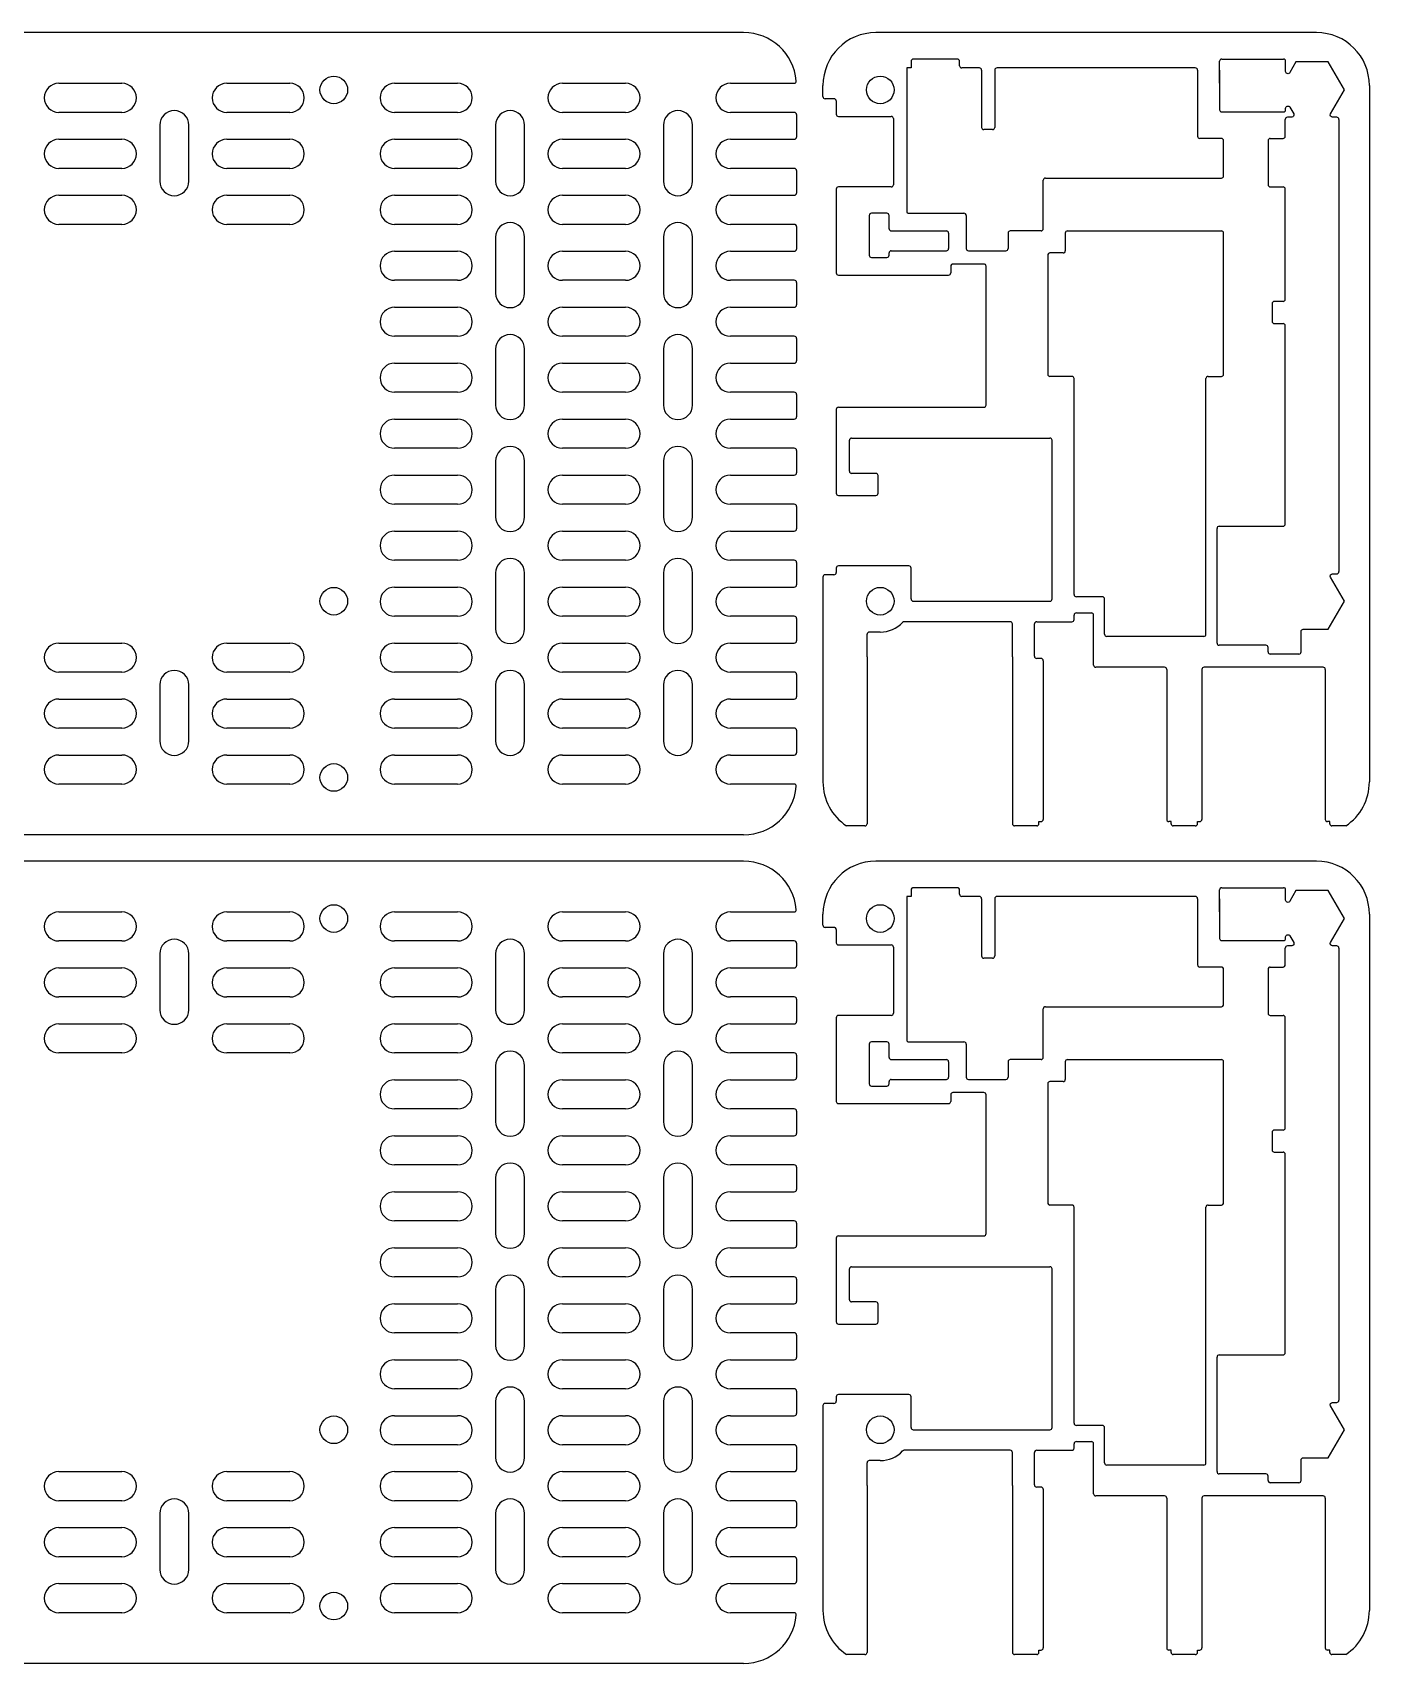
# Model space of a CAD drawing. Extents: x 0 to 610, y 0 to 610.
# Drawn here: x 146.3 to 298, y 97 to 282 of the extents above; entities that cross this region are included whole.
import ezdxf

# ---------------------------------------------------------------- set-up
doc = ezdxf.new("R2010")
doc.units = 0
doc.layers.get('0').update_dxf_attribs({"linetype": 'CONTINUOUS'})

msp = doc.modelspace()

# ---------------------------------------------------------------- linework, layer by layer
for p, q in [((227, 282), (9, 282)), ((292, 282), (242, 282)), ((298, 276), (298, 197)), ((237.5, 274.25), (237.5, 272.75)), ((288.46, 270.25), (288.46, 272.15)), ((294.54, 272.15), (294.54, 220.85)), ((237.5, 264.25), (237.5, 254.75)), ((288.46, 251.75), (288.46, 264.25)), ((281.46, 243.25), (281.46, 259.25)), ((288.46, 226.25), (288.46, 248.75)), ((237.5, 239.25), (237.5, 229.75)), ((236, 220.24), (236, 197)), ((241, 211.17), (241, 192.25)), ((257.5, 211.17), (257.5, 192.25)), ((261, 210.75), (261, 192.75)), ((274.75, 210), (266.96, 210)), ((275, 209.75), (275, 192.75)), ((279, 209.75), (279, 192.75)), ((292.75, 210), (279.25, 210)), ((293, 209.75), (293, 192.75)), ((227, 191), (9, 191)), ((240.75, 192), (238.68, 192)), ((260.25, 192), (257.75, 192)), ((278.25, 192), (275.75, 192)), ((295.32, 192), (293.75, 192)), ((227, 188), (9, 188)), ((292, 188), (242, 188)), ((298, 182), (298, 103)), ((237.5, 180.25), (237.5, 178.75)), ((288.46, 176.25), (288.46, 178.15)), ((294.54, 178.15), (294.54, 126.85)), ((237.5, 170.25), (237.5, 160.75)), ((288.46, 157.75), (288.46, 170.25)), ((281.46, 149.25), (281.46, 165.25)), ((288.46, 132.25), (288.46, 154.75)), ((237.5, 145.25), (237.5, 135.75)), ((236, 126.24), (236, 103)), ((241, 117.17), (241, 98.25)), ((257.5, 117.17), (257.5, 98.25)), ((261, 116.75), (261, 98.75)), ((274.75, 116), (266.96, 116)), ((275, 115.75), (275, 98.75)), ((279, 115.75), (279, 98.75)), ((292.75, 116), (279.25, 116)), ((293, 115.75), (293, 98.75)), ((227, 97), (9, 97)), ((240.75, 98), (238.68, 98)), ((260.25, 98), (257.75, 98)), ((278.25, 98), (275.75, 98)), ((295.32, 98), (293.75, 98))]:
    msp.add_line(p, q)
at = {"linetype": 'CONTINUOUS'}
for p, q in [((246, 278), (245.5, 278)), ((245.5, 278), (245.5, 275.5)), ((246, 278.75), (246, 278)), ((251.25, 279), (246.25, 279)), ((251.5, 278.25), (251.5, 278.75)), ((253.75, 278), (251.75, 278)), ((254, 277.75), (254, 271.25)), ((255.5, 277.75), (255.5, 271.25)), ((278.25, 278), (255.75, 278)), ((278.5, 277.75), (278.5, 270.25)), ((281, 276.25), (281, 278.75)), ((281, 277.75), (281, 273.25)), ((281.25, 279), (288.25, 279)), ((149.3, 276.25), (156.45, 276.25)), ((168.35, 276.25), (175.5, 276.25)), ((187.4, 276.25), (194.55, 276.25)), ((206.45, 276.25), (213.6, 276.25)), ((225.5, 276.25), (232.73, 276.25)), ((236, 274.75), (236, 276)), ((237.25, 274.5), (236.25, 274.5)), ((245.5, 275.5), (245.5, 261.75)), ((156.45, 272.95), (149.3, 272.95)), ((175.5, 272.95), (168.35, 272.95)), ((194.55, 272.95), (187.4, 272.95)), ((213.6, 272.95), (206.45, 272.95)), ((232.75, 272.95), (225.5, 272.95)), ((233, 272.7), (233, 270.15)), ((237.75, 272.5), (243.75, 272.5)), ((244, 272.25), (244, 264.75)), ((281.25, 273), (288.25, 273)), ((160.75, 271.5), (160.75, 265.15)), ((164.05, 265.15), (164.05, 271.5)), ((198.85, 271.5), (198.85, 265.15)), ((202.15, 265.15), (202.15, 271.5)), ((217.9, 271.5), (217.9, 265.15)), ((221.2, 265.15), (221.2, 271.5)), ((255.25, 271), (254.25, 271)), ((149.3, 269.9), (156.45, 269.9)), ((168.35, 269.9), (175.5, 269.9)), ((187.4, 269.9), (194.55, 269.9)), ((206.45, 269.9), (213.6, 269.9)), ((225.5, 269.9), (232.75, 269.9)), ((281.21, 270), (278.75, 270)), ((281.46, 265.75), (281.46, 269.75)), ((286.5, 269.75), (286.5, 264.75)), ((286.75, 270), (288.21, 270)), ((156.45, 266.6), (149.3, 266.6)), ((175.5, 266.6), (168.35, 266.6)), ((194.55, 266.6), (187.4, 266.6)), ((213.6, 266.6), (206.45, 266.6)), ((232.75, 266.6), (225.5, 266.6)), ((233, 266.35), (233, 263.8)), ((261, 259.75), (261, 265.25)), ((261.25, 265.5), (281.21, 265.5)), ((149.3, 263.55), (156.45, 263.55)), ((168.35, 263.55), (175.5, 263.55)), ((187.4, 263.55), (194.55, 263.55)), ((206.45, 263.55), (213.6, 263.55)), ((225.5, 263.55), (232.75, 263.55)), ((243.75, 264.5), (237.75, 264.5)), ((286.75, 264.5), (288.21, 264.5)), ((241.25, 261.25), (241.25, 256.75)), ((243.25, 261.5), (241.5, 261.5)), ((243.5, 259.75), (243.5, 261.25)), ((245.75, 261.5), (252, 261.5)), ((252.25, 261.25), (252.25, 257.5)), ((156.45, 260.25), (149.3, 260.25)), ((175.5, 260.25), (168.35, 260.25)), ((194.55, 260.25), (187.4, 260.25)), ((213.6, 260.25), (206.45, 260.25)), ((232.75, 260.25), (225.5, 260.25)), ((233, 260), (233, 257.45)), ((243.75, 259.5), (250, 259.5)), ((250.25, 259.25), (250.25, 257.5)), ((257, 259.25), (257, 257.5)), ((260.75, 259.5), (257.25, 259.5)), ((263.5, 259.25), (263.5, 257.25)), ((263.75, 259.5), (281.21, 259.5)), ((187.4, 257.2), (194.55, 257.2)), ((198.85, 258.8), (198.85, 252.45)), ((202.15, 252.45), (202.15, 258.8)), ((206.45, 257.2), (213.6, 257.2)), ((217.9, 258.8), (217.9, 252.45)), ((221.2, 252.45), (221.2, 258.8)), ((225.5, 257.2), (232.75, 257.2)), ((243.75, 257.25), (250, 257.25)), ((252.5, 257.25), (256.75, 257.25)), ((241.5, 256.5), (243.25, 256.5)), ((243.5, 256.75), (243.5, 257)), ((250.5, 255.5), (250.5, 254.75)), ((254.25, 255.75), (250.75, 255.75)), ((254.5, 239.75), (254.5, 255.5)), ((261.5, 256.75), (261.5, 243.25)), ((263.25, 257), (261.75, 257)), ((194.55, 253.9), (187.4, 253.9)), ((213.6, 253.9), (206.45, 253.9)), ((232.75, 253.9), (225.5, 253.9)), ((233, 253.65), (233, 251.1)), ((237.75, 254.5), (250.25, 254.5)), ((187.4, 250.85), (194.55, 250.85)), ((206.45, 250.85), (213.6, 250.85)), ((225.5, 250.85), (232.75, 250.85)), ((286.96, 251.25), (286.96, 249.25)), ((288.21, 251.5), (287.21, 251.5)), ((287.21, 249), (288.21, 249)), ((194.55, 247.55), (187.4, 247.55)), ((198.85, 246.1), (198.85, 239.75)), ((202.15, 239.75), (202.15, 246.1)), ((213.6, 247.55), (206.45, 247.55)), ((217.9, 246.1), (217.9, 239.75)), ((221.2, 239.75), (221.2, 246.1)), ((232.75, 247.55), (225.5, 247.55)), ((233, 247.3), (233, 244.75)), ((187.4, 244.5), (194.55, 244.5)), ((206.45, 244.5), (213.6, 244.5)), ((225.5, 244.5), (232.75, 244.5)), ((264.25, 243), (261.75, 243)), ((264.5, 218.25), (264.5, 242.75)), ((279.46, 213.75), (279.46, 242.75)), ((279.71, 243), (281.21, 243)), ((194.55, 241.2), (187.4, 241.2)), ((213.6, 241.2), (206.45, 241.2)), ((232.75, 241.2), (225.5, 241.2)), ((233, 240.95), (233, 238.4)), ((237.75, 239.5), (254.25, 239.5)), ((187.4, 238.15), (194.55, 238.15)), ((206.45, 238.15), (213.6, 238.15)), ((225.5, 238.15), (232.75, 238.15)), ((239, 232.25), (239, 235.75)), ((239.25, 236), (261.75, 236)), ((262, 217.75), (262, 235.75)), ((194.55, 234.85), (187.4, 234.85)), ((198.85, 233.4), (198.85, 227.05)), ((202.15, 227.05), (202.15, 233.4)), ((213.6, 234.85), (206.45, 234.85)), ((217.9, 233.4), (217.9, 227.05)), ((221.2, 227.05), (221.2, 233.4)), ((232.75, 234.85), (225.5, 234.85)), ((233, 234.6), (233, 232.05)), ((187.4, 231.8), (194.55, 231.8)), ((206.45, 231.8), (213.6, 231.8)), ((225.5, 231.8), (232.75, 231.8)), ((242, 232), (239.25, 232)), ((242.25, 229.75), (242.25, 231.75)), ((237.75, 229.5), (242, 229.5)), ((194.55, 228.5), (187.4, 228.5)), ((213.6, 228.5), (206.45, 228.5)), ((232.75, 228.5), (225.5, 228.5)), ((233, 228.25), (233, 225.7)), ((280.71, 212.75), (280.71, 225.75)), ((280.96, 226), (288.21, 226)), ((187.4, 225.45), (194.55, 225.45)), ((206.45, 225.45), (213.6, 225.45)), ((225.5, 225.45), (232.75, 225.45)), ((194.55, 222.15), (187.4, 222.15)), ((213.6, 222.15), (206.45, 222.15)), ((232.75, 222.15), (225.5, 222.15)), ((198.85, 220.7), (198.85, 214.35)), ((202.15, 214.35), (202.15, 220.7)), ((217.9, 220.7), (217.9, 214.35)), ((221.2, 214.35), (221.2, 220.7)), ((233, 221.9), (233, 219.35)), ((237.25, 220.49), (236.25, 220.49)), ((237.5, 221.25), (237.5, 220.74)), ((245.75, 221.5), (237.75, 221.5)), ((246, 217.75), (246, 221.25)), ((187.4, 219.1), (194.55, 219.1)), ((206.45, 219.1), (213.6, 219.1)), ((225.5, 219.1), (232.75, 219.1)), ((246.25, 217.5), (261.75, 217.5)), ((267.71, 218), (264.75, 218)), ((267.96, 213.75), (267.96, 217.75)), ((194.55, 215.8), (187.4, 215.8)), ((213.6, 215.8), (206.45, 215.8)), ((232.75, 215.8), (225.5, 215.8)), ((233, 215.55), (233, 213)), ((257.25, 215.17), (245.22, 215.17)), ((257.5, 211.17), (257.5, 214.92)), ((260, 211.25), (260, 214.92)), ((260.25, 215.17), (264.25, 215.17)), ((264.5, 215.42), (264.5, 215.92)), ((264.75, 216.17), (266.46, 216.17)), ((266.71, 210.25), (266.71, 215.92)), ((149.3, 212.75), (156.45, 212.75)), ((168.35, 212.75), (175.5, 212.75)), ((187.4, 212.75), (194.55, 212.75)), ((206.45, 212.75), (213.6, 212.75)), ((225.5, 212.75), (232.75, 212.75)), ((241, 211.17), (241, 213.75)), ((242.5, 214), (241.25, 214)), ((279.21, 213.5), (268.21, 213.5)), ((260.75, 211), (260.25, 211)), ((286.25, 212.5), (280.96, 212.5)), ((286.5, 211.75), (286.5, 212.25)), ((290, 211.5), (286.75, 211.5)), ((156.45, 209.45), (149.3, 209.45)), ((175.5, 209.45), (168.35, 209.45)), ((194.55, 209.45), (187.4, 209.45)), ((213.6, 209.45), (206.45, 209.45)), ((232.75, 209.45), (225.5, 209.45)), ((233, 209.2), (233, 206.65)), ((160.75, 208), (160.75, 201.65)), ((164.05, 201.65), (164.05, 208)), ((198.85, 208), (198.85, 201.65)), ((202.15, 201.65), (202.15, 208)), ((217.9, 208), (217.9, 201.65)), ((221.2, 201.65), (221.2, 208)), ((149.3, 206.4), (156.45, 206.4)), ((168.35, 206.4), (175.5, 206.4)), ((187.4, 206.4), (194.55, 206.4)), ((206.45, 206.4), (213.6, 206.4)), ((225.5, 206.4), (232.75, 206.4)), ((156.45, 203.1), (149.3, 203.1)), ((175.5, 203.1), (168.35, 203.1)), ((194.55, 203.1), (187.4, 203.1)), ((213.6, 203.1), (206.45, 203.1)), ((232.75, 203.1), (225.5, 203.1)), ((233, 202.85), (233, 200.3)), ((149.3, 200.05), (156.45, 200.05)), ((168.35, 200.05), (175.5, 200.05)), ((187.4, 200.05), (194.55, 200.05)), ((206.45, 200.05), (213.6, 200.05)), ((225.5, 200.05), (232.75, 200.05)), ((156.45, 196.75), (149.3, 196.75)), ((175.5, 196.75), (168.35, 196.75)), ((194.55, 196.75), (187.4, 196.75)), ((213.6, 196.75), (206.45, 196.75)), ((232.73, 196.75), (225.5, 196.75)), ((260.5, 192.25), (260.5, 192.5)), ((260.5, 192.5), (260.75, 192.5)), ((275.5, 192.5), (275.25, 192.5)), ((275.5, 192.25), (275.5, 192.5)), ((278.5, 192.25), (278.5, 192.5)), ((278.5, 192.5), (278.75, 192.5)), ((293.5, 192.5), (293.25, 192.5)), ((293.5, 192.25), (293.5, 192.5)), ((251.25, 185), (246.25, 185)), ((281.25, 185), (288.25, 185)), ((246, 184), (245.5, 184)), ((245.5, 184), (245.5, 181.5)), ((246, 184.75), (246, 184)), ((251.5, 184.25), (251.5, 184.75)), ((253.75, 184), (251.75, 184)), ((254, 183.75), (254, 177.25)), ((255.5, 183.75), (255.5, 177.25)), ((278.25, 184), (255.75, 184)), ((278.5, 183.75), (278.5, 176.25)), ((281, 182.25), (281, 184.75)), ((281, 183.75), (281, 179.25)), ((149.3, 182.25), (156.45, 182.25)), ((168.35, 182.25), (175.5, 182.25)), ((187.4, 182.25), (194.55, 182.25)), ((206.45, 182.25), (213.6, 182.25)), ((225.5, 182.25), (232.73, 182.25)), ((236, 180.75), (236, 182)), ((245.5, 181.5), (245.5, 167.75)), ((237.25, 180.5), (236.25, 180.5)), ((156.45, 178.95), (149.3, 178.95)), ((175.5, 178.95), (168.35, 178.95)), ((194.55, 178.95), (187.4, 178.95)), ((213.6, 178.95), (206.45, 178.95)), ((232.75, 178.95), (225.5, 178.95)), ((233, 178.7), (233, 176.15)), ((237.75, 178.5), (243.75, 178.5)), ((244, 178.25), (244, 170.75)), ((281.25, 179), (288.25, 179)), ((149.3, 175.9), (156.45, 175.9)), ((160.75, 177.5), (160.75, 171.15)), ((164.05, 171.15), (164.05, 177.5)), ((168.35, 175.9), (175.5, 175.9)), ((187.4, 175.9), (194.55, 175.9)), ((198.85, 177.5), (198.85, 171.15)), ((202.15, 171.15), (202.15, 177.5)), ((206.45, 175.9), (213.6, 175.9)), ((217.9, 177.5), (217.9, 171.15)), ((221.2, 171.15), (221.2, 177.5)), ((225.5, 175.9), (232.75, 175.9)), ((255.25, 177), (254.25, 177)), ((281.21, 176), (278.75, 176)), ((286.5, 175.75), (286.5, 170.75)), ((286.75, 176), (288.21, 176)), ((281.46, 171.75), (281.46, 175.75)), ((156.45, 172.6), (149.3, 172.6)), ((175.5, 172.6), (168.35, 172.6)), ((194.55, 172.6), (187.4, 172.6)), ((213.6, 172.6), (206.45, 172.6)), ((232.75, 172.6), (225.5, 172.6)), ((233, 172.35), (233, 169.8)), ((243.75, 170.5), (237.75, 170.5)), ((261, 165.75), (261, 171.25)), ((261.25, 171.5), (281.21, 171.5)), ((286.75, 170.5), (288.21, 170.5)), ((149.3, 169.55), (156.45, 169.55)), ((168.35, 169.55), (175.5, 169.55)), ((187.4, 169.55), (194.55, 169.55)), ((206.45, 169.55), (213.6, 169.55)), ((225.5, 169.55), (232.75, 169.55)), ((241.25, 167.25), (241.25, 162.75)), ((243.25, 167.5), (241.5, 167.5)), ((243.5, 165.75), (243.5, 167.25)), ((245.75, 167.5), (252, 167.5)), ((252.25, 167.25), (252.25, 163.5)), ((156.45, 166.25), (149.3, 166.25)), ((175.5, 166.25), (168.35, 166.25)), ((194.55, 166.25), (187.4, 166.25)), ((198.85, 164.8), (198.85, 158.45)), ((202.15, 158.45), (202.15, 164.8)), ((213.6, 166.25), (206.45, 166.25)), ((217.9, 164.8), (217.9, 158.45)), ((221.2, 158.45), (221.2, 164.8)), ((232.75, 166.25), (225.5, 166.25)), ((233, 166), (233, 163.45)), ((243.75, 165.5), (250, 165.5)), ((250.25, 165.25), (250.25, 163.5)), ((257, 165.25), (257, 163.5)), ((260.75, 165.5), (257.25, 165.5)), ((263.5, 165.25), (263.5, 163.25)), ((263.75, 165.5), (281.21, 165.5)), ((187.4, 163.2), (194.55, 163.2)), ((206.45, 163.2), (213.6, 163.2)), ((225.5, 163.2), (232.75, 163.2)), ((243.5, 162.75), (243.5, 163)), ((243.75, 163.25), (250, 163.25)), ((252.5, 163.25), (256.75, 163.25)), ((263.25, 163), (261.75, 163)), ((241.5, 162.5), (243.25, 162.5)), ((250.5, 161.5), (250.5, 160.75)), ((254.25, 161.75), (250.75, 161.75)), ((254.5, 145.75), (254.5, 161.5)), ((261.5, 162.75), (261.5, 149.25)), ((194.55, 159.9), (187.4, 159.9)), ((213.6, 159.9), (206.45, 159.9)), ((232.75, 159.9), (225.5, 159.9)), ((233, 159.65), (233, 157.1)), ((237.75, 160.5), (250.25, 160.5)), ((286.96, 157.25), (286.96, 155.25)), ((288.21, 157.5), (287.21, 157.5)), ((187.4, 156.85), (194.55, 156.85)), ((206.45, 156.85), (213.6, 156.85)), ((225.5, 156.85), (232.75, 156.85)), ((194.55, 153.55), (187.4, 153.55)), ((213.6, 153.55), (206.45, 153.55)), ((232.75, 153.55), (225.5, 153.55)), ((287.21, 155), (288.21, 155)), ((198.85, 152.1), (198.85, 145.75)), ((202.15, 145.75), (202.15, 152.1)), ((217.9, 152.1), (217.9, 145.75)), ((221.2, 145.75), (221.2, 152.1)), ((233, 153.3), (233, 150.75)), ((187.4, 150.5), (194.55, 150.5)), ((206.45, 150.5), (213.6, 150.5)), ((225.5, 150.5), (232.75, 150.5)), ((264.25, 149), (261.75, 149)), ((264.5, 124.25), (264.5, 148.75)), ((279.46, 119.75), (279.46, 148.75)), ((279.71, 149), (281.21, 149)), ((194.55, 147.2), (187.4, 147.2)), ((213.6, 147.2), (206.45, 147.2)), ((232.75, 147.2), (225.5, 147.2)), ((233, 146.95), (233, 144.4)), ((237.75, 145.5), (254.25, 145.5)), ((187.4, 144.15), (194.55, 144.15)), ((206.45, 144.15), (213.6, 144.15)), ((225.5, 144.15), (232.75, 144.15)), ((194.55, 140.85), (187.4, 140.85)), ((213.6, 140.85), (206.45, 140.85)), ((232.75, 140.85), (225.5, 140.85)), ((233, 140.6), (233, 138.05)), ((239, 138.25), (239, 141.75)), ((239.25, 142), (261.75, 142)), ((262, 123.75), (262, 141.75)), ((198.85, 139.4), (198.85, 133.05)), ((202.15, 133.05), (202.15, 139.4)), ((217.9, 139.4), (217.9, 133.05)), ((221.2, 133.05), (221.2, 139.4)), ((187.4, 137.8), (194.55, 137.8)), ((206.45, 137.8), (213.6, 137.8)), ((225.5, 137.8), (232.75, 137.8)), ((242, 138), (239.25, 138)), ((242.25, 135.75), (242.25, 137.75)), ((237.75, 135.5), (242, 135.5)), ((194.55, 134.5), (187.4, 134.5)), ((213.6, 134.5), (206.45, 134.5)), ((232.75, 134.5), (225.5, 134.5)), ((233, 134.25), (233, 131.7)), ((187.4, 131.45), (194.55, 131.45)), ((206.45, 131.45), (213.6, 131.45)), ((225.5, 131.45), (232.75, 131.45)), ((280.71, 118.75), (280.71, 131.75)), ((280.96, 132), (288.21, 132)), ((194.55, 128.15), (187.4, 128.15)), ((213.6, 128.15), (206.45, 128.15)), ((232.75, 128.15), (225.5, 128.15)), ((233, 127.9), (233, 125.35)), ((198.85, 126.7), (198.85, 120.35)), ((202.15, 120.35), (202.15, 126.7)), ((217.9, 126.7), (217.9, 120.35)), ((221.2, 120.35), (221.2, 126.7)), ((237.25, 126.49), (236.25, 126.49)), ((237.5, 127.25), (237.5, 126.74)), ((245.75, 127.5), (237.75, 127.5)), ((246, 123.75), (246, 127.25)), ((187.4, 125.1), (194.55, 125.1)), ((206.45, 125.1), (213.6, 125.1)), ((225.5, 125.1), (232.75, 125.1)), ((267.71, 124), (264.75, 124)), ((246.25, 123.5), (261.75, 123.5)), ((264.75, 122.17), (266.46, 122.17)), ((267.96, 119.75), (267.96, 123.75)), ((194.55, 121.8), (187.4, 121.8)), ((213.6, 121.8), (206.45, 121.8)), ((232.75, 121.8), (225.5, 121.8)), ((233, 121.55), (233, 119)), ((257.25, 121.17), (245.22, 121.17)), ((257.5, 117.17), (257.5, 120.92)), ((260, 117.25), (260, 120.92)), ((260.25, 121.17), (264.25, 121.17)), ((264.5, 121.42), (264.5, 121.92)), ((266.71, 116.25), (266.71, 121.92)), ((149.3, 118.75), (156.45, 118.75)), ((168.35, 118.75), (175.5, 118.75)), ((187.4, 118.75), (194.55, 118.75)), ((206.45, 118.75), (213.6, 118.75)), ((225.5, 118.75), (232.75, 118.75)), ((241, 117.17), (241, 119.75)), ((242.5, 120), (241.25, 120)), ((279.21, 119.5), (268.21, 119.5)), ((286.25, 118.5), (280.96, 118.5)), ((260.75, 117), (260.25, 117)), ((286.5, 117.75), (286.5, 118.25)), ((290, 117.5), (286.75, 117.5)), ((156.45, 115.45), (149.3, 115.45)), ((175.5, 115.45), (168.35, 115.45)), ((194.55, 115.45), (187.4, 115.45)), ((213.6, 115.45), (206.45, 115.45)), ((232.75, 115.45), (225.5, 115.45)), ((233, 115.2), (233, 112.65)), ((160.75, 114), (160.75, 107.65)), ((164.05, 107.65), (164.05, 114)), ((198.85, 114), (198.85, 107.65)), ((202.15, 107.65), (202.15, 114)), ((217.9, 114), (217.9, 107.65)), ((221.2, 107.65), (221.2, 114)), ((149.3, 112.4), (156.45, 112.4)), ((168.35, 112.4), (175.5, 112.4)), ((187.4, 112.4), (194.55, 112.4)), ((206.45, 112.4), (213.6, 112.4)), ((225.5, 112.4), (232.75, 112.4)), ((156.45, 109.1), (149.3, 109.1)), ((175.5, 109.1), (168.35, 109.1)), ((194.55, 109.1), (187.4, 109.1)), ((213.6, 109.1), (206.45, 109.1)), ((232.75, 109.1), (225.5, 109.1)), ((233, 108.85), (233, 106.3)), ((149.3, 106.05), (156.45, 106.05)), ((168.35, 106.05), (175.5, 106.05)), ((187.4, 106.05), (194.55, 106.05)), ((206.45, 106.05), (213.6, 106.05)), ((225.5, 106.05), (232.75, 106.05)), ((156.45, 102.75), (149.3, 102.75)), ((175.5, 102.75), (168.35, 102.75)), ((194.55, 102.75), (187.4, 102.75)), ((213.6, 102.75), (206.45, 102.75)), ((232.73, 102.75), (225.5, 102.75)), ((260.5, 98.25), (260.5, 98.5)), ((260.5, 98.5), (260.75, 98.5)), ((275.5, 98.5), (275.25, 98.5)), ((275.5, 98.25), (275.5, 98.5)), ((278.5, 98.25), (278.5, 98.5)), ((278.5, 98.5), (278.75, 98.5)), ((293.5, 98.5), (293.25, 98.5)), ((293.5, 98.25), (293.5, 98.5))]:
    msp.add_line(p, q, dxfattribs=at)
for points in [[(294.29, 272.4), (293.81, 272.4, -0.57735), (293.59, 272.77), (295.17, 275.5), (293.33, 278.68), (289.67, 278.68), (288.97, 277.46, -0.767327), (288.5, 277.59), (288.5, 278.75)], [(288.5, 273.25), (288.5, 273.41, -0.767327), (288.97, 273.54), (289.41, 272.77, -0.57735), (289.19, 272.4), (288.71, 272.4)], [(290.25, 211.75), (290.25, 214.07, -0.414214), (290.5, 214.32), (293.33, 214.32), (295.17, 217.5), (293.59, 220.23, -0.57735), (293.81, 220.6), (294.29, 220.6)], [(294.29, 178.4), (293.81, 178.4, -0.57735), (293.59, 178.78), (295.17, 181.5), (293.33, 184.68), (289.67, 184.68), (288.97, 183.46, -0.767327), (288.5, 183.59), (288.5, 184.75)], [(288.5, 179.25), (288.5, 179.41, -0.767327), (288.97, 179.54), (289.41, 178.78, -0.57735), (289.19, 178.4), (288.71, 178.4)], [(290.25, 117.75), (290.25, 120.08, -0.414214), (290.5, 120.33), (293.33, 120.33), (295.17, 123.5), (293.59, 126.22, -0.57735), (293.81, 126.6), (294.29, 126.6)]]:
    msp.add_lwpolyline(points, format="xyb", dxfattribs=at)
for centre in [(180.5, 275.5), (180.5, 217.5), (242.5, 217.5), (180.5, 197.5), (180.5, 181.5), (180.5, 123.5), (242.5, 123.5), (180.5, 103.5)]:
    msp.add_circle(centre, 1.57, dxfattribs=at)
for centre in [(242.5, 275.5), (242.5, 181.5)]:
    msp.add_circle(centre, 1.57)
for centre, radius, start, end in [((227, 276), 6, 4.9885, 90), ((242, 276), 6, 90, 180), ((246.25, 278.75), 0.25, 90, 180), ((251.25, 278.75), 0.25, 0, 90), ((251.75, 278.25), 0.25, 180, 270), ((253.75, 277.75), 0.25, 0, 90), ((255.75, 277.75), 0.25, 90, 180), ((278.25, 277.75), 0.25, 0, 90), ((281.25, 278.75), 0.25, 90, 180), ((288.25, 278.75), 0.25, 0, 90), ((149.3, 274.6), 1.65, 90, 270), ((156.45, 274.6), 1.65, 270, 90), ((168.35, 274.6), 1.65, 90, 270), ((175.5, 274.6), 1.65, 270, 90), ((187.4, 274.6), 1.65, 90, 270), ((194.55, 274.6), 1.65, 270, 90), ((206.45, 274.6), 1.65, 90, 270), ((213.6, 274.6), 1.65, 270, 90), ((225.5, 274.6), 1.65, 90, 270), ((232.73, 276.5), 0.25, 270, 4.9885), ((236.25, 274.75), 0.25, 180, 270), ((237.25, 274.25), 0.25, 0, 90), ((162.4, 271.5), 1.65, 0, 180), ((200.5, 271.5), 1.65, 0, 180), ((219.55, 271.5), 1.65, 0, 180), ((232.75, 272.7), 0.25, 0, 90), ((237.75, 272.75), 0.25, 180, 270), ((243.75, 272.25), 0.25, 0, 90), ((281.25, 273.25), 0.25, 180, 270), ((288.25, 273.25), 0.25, 270, 0), ((232.75, 270.15), 0.25, 270, 0), ((254.25, 271.25), 0.25, 180, 270), ((255.25, 271.25), 0.25, 270, 0), ((278.75, 270.25), 0.25, 180, 270), ((288.21, 270.25), 0.25, 270, 0), ((149.3, 268.25), 1.65, 90, 270), ((156.45, 268.25), 1.65, 270, 90), ((168.35, 268.25), 1.65, 90, 270), ((175.5, 268.25), 1.65, 270, 90), ((187.4, 268.25), 1.65, 90, 270), ((194.55, 268.25), 1.65, 270, 90), ((206.45, 268.25), 1.65, 90, 270), ((213.6, 268.25), 1.65, 270, 90), ((225.5, 268.25), 1.65, 90, 270), ((281.21, 269.75), 0.25, 0, 90), ((286.75, 269.75), 0.25, 90, 180), ((232.75, 266.35), 0.25, 0, 90), ((162.4, 265.15), 1.65, 180, 0), ((200.5, 265.15), 1.65, 180, 0), ((219.55, 265.15), 1.65, 180, 0), ((243.75, 264.75), 0.25, 270, 0), ((261.25, 265.25), 0.25, 90, 180), ((281.21, 265.75), 0.25, 270, 0), ((286.75, 264.75), 0.25, 180, 270), ((149.3, 261.9), 1.65, 90, 270), ((156.45, 261.9), 1.65, 270, 90), ((168.35, 261.9), 1.65, 90, 270), ((175.5, 261.9), 1.65, 270, 90), ((187.4, 261.9), 1.65, 90, 270), ((194.55, 261.9), 1.65, 270, 90), ((206.45, 261.9), 1.65, 90, 270), ((213.6, 261.9), 1.65, 270, 90), ((225.5, 261.9), 1.65, 90, 270), ((232.75, 263.8), 0.25, 270, 0), ((237.75, 264.25), 0.25, 90, 180), ((288.21, 264.25), 0.25, 0, 90), ((241.5, 261.25), 0.25, 90, 180), ((243.25, 261.25), 0.25, 0, 90), ((245.75, 261.75), 0.25, 180, 270), ((252, 261.25), 0.25, 0, 90), ((200.5, 258.8), 1.65, 0, 180), ((219.55, 258.8), 1.65, 0, 180), ((232.75, 260), 0.25, 0, 90), ((243.75, 259.75), 0.25, 180, 270), ((250, 259.25), 0.25, 0, 90), ((257.25, 259.25), 0.25, 90, 180), ((260.75, 259.75), 0.25, 270, 0), ((263.75, 259.25), 0.25, 90, 180), ((281.21, 259.25), 0.25, 0, 90), ((187.4, 255.55), 1.65, 90, 270), ((194.55, 255.55), 1.65, 270, 90), ((206.45, 255.55), 1.65, 90, 270), ((213.6, 255.55), 1.65, 270, 90), ((225.5, 255.55), 1.65, 90, 270), ((232.75, 257.45), 0.25, 270, 0), ((243.75, 257), 0.25, 90, 180), ((250, 257.5), 0.25, 270, 0), ((252.5, 257.5), 0.25, 180, 270), ((256.75, 257.5), 0.25, 270, 0), ((263.25, 257.25), 0.25, 270, 0), ((241.5, 256.75), 0.25, 180, 270), ((243.25, 256.75), 0.25, 270, 0), ((250.75, 255.5), 0.25, 90, 180), ((254.25, 255.5), 0.25, 0, 90), ((261.75, 256.75), 0.25, 90, 180), ((232.75, 253.65), 0.25, 0, 90), ((237.75, 254.75), 0.25, 180, 270), ((250.25, 254.75), 0.25, 270, 0), ((200.5, 252.45), 1.65, 180, 0), ((219.55, 252.45), 1.65, 180, 0), ((288.21, 251.75), 0.25, 270, 0), ((187.4, 249.2), 1.65, 90, 270), ((194.55, 249.2), 1.65, 270, 90), ((206.45, 249.2), 1.65, 90, 270), ((213.6, 249.2), 1.65, 270, 90), ((225.5, 249.2), 1.65, 90, 270), ((232.75, 251.1), 0.25, 270, 0), ((287.21, 251.25), 0.25, 90, 180), ((287.21, 249.25), 0.25, 180, 270), ((288.21, 248.75), 0.25, 0, 90), ((200.5, 246.1), 1.65, 0, 180), ((219.55, 246.1), 1.65, 0, 180), ((232.75, 247.3), 0.25, 0, 90), ((187.4, 242.85), 1.65, 90, 270), ((194.55, 242.85), 1.65, 270, 90), ((206.45, 242.85), 1.65, 90, 270), ((213.6, 242.85), 1.65, 270, 90), ((225.5, 242.85), 1.65, 90, 270), ((232.75, 244.75), 0.25, 270, 0), ((261.75, 243.25), 0.25, 180, 270), ((264.25, 242.75), 0.25, 0, 90), ((279.71, 242.75), 0.25, 90, 180), ((281.21, 243.25), 0.25, 270, 0), ((232.75, 240.95), 0.25, 0, 90), ((200.5, 239.75), 1.65, 180, 0), ((219.55, 239.75), 1.65, 180, 0), ((237.75, 239.25), 0.25, 90, 180), ((254.25, 239.75), 0.25, 270, 0), ((187.4, 236.5), 1.65, 90, 270), ((194.55, 236.5), 1.65, 270, 90), ((206.45, 236.5), 1.65, 90, 270), ((213.6, 236.5), 1.65, 270, 90), ((225.5, 236.5), 1.65, 90, 270), ((232.75, 238.4), 0.25, 270, 0), ((200.5, 233.4), 1.65, 0, 180), ((219.55, 233.4), 1.65, 0, 180), ((239.25, 235.75), 0.25, 90, 180), ((261.75, 235.75), 0.25, 0, 90), ((232.75, 234.6), 0.25, 0, 90), ((187.4, 230.15), 1.65, 90, 270), ((194.55, 230.15), 1.65, 270, 90), ((206.45, 230.15), 1.65, 90, 270), ((213.6, 230.15), 1.65, 270, 90), ((225.5, 230.15), 1.65, 90, 270), ((232.75, 232.05), 0.25, 270, 0), ((239.25, 232.25), 0.25, 180, 270), ((242, 231.75), 0.25, 0, 90), ((237.75, 229.75), 0.25, 180, 270), ((242, 229.75), 0.25, 270, 0), ((232.75, 228.25), 0.25, 0, 90), ((200.5, 227.05), 1.65, 180, 0), ((219.55, 227.05), 1.65, 180, 0), ((232.75, 225.7), 0.25, 270, 0), ((280.96, 225.75), 0.25, 90, 180), ((288.21, 226.25), 0.25, 270, 0), ((187.4, 223.8), 1.65, 90, 270), ((194.55, 223.8), 1.65, 270, 90), ((206.45, 223.8), 1.65, 90, 270), ((213.6, 223.8), 1.65, 270, 90), ((225.5, 223.8), 1.65, 90, 270), ((200.5, 220.7), 1.65, 0, 180), ((219.55, 220.7), 1.65, 0, 180), ((232.75, 221.9), 0.25, 0, 90), ((236.25, 220.24), 0.25, 90, 180), ((237.25, 220.74), 0.25, 270, 0), ((237.75, 221.25), 0.25, 90, 180), ((245.75, 221.25), 0.25, 0, 90), ((187.4, 217.45), 1.65, 90, 270), ((194.55, 217.45), 1.65, 270, 90), ((206.45, 217.45), 1.65, 90, 270), ((213.6, 217.45), 1.65, 270, 90), ((225.5, 217.45), 1.65, 90, 270), ((232.75, 219.35), 0.25, 270, 0), ((246.25, 217.75), 0.25, 180, 270), ((261.75, 217.75), 0.25, 270, 0), ((264.75, 218.25), 0.25, 180, 270), ((267.71, 217.75), 0.25, 0, 90), ((232.75, 215.55), 0.25, 0, 90), ((242.5, 217.5), 3.5, 270, 316.5737), ((245.22, 214.92), 0.25, 90, 136.5737), ((257.25, 214.92), 0.25, 0, 90), ((260.25, 214.92), 0.25, 90, 180), ((264.25, 215.42), 0.25, 270, 0), ((264.75, 215.92), 0.25, 90, 180), ((266.46, 215.92), 0.25, 0, 90), ((149.3, 211.1), 1.65, 90, 270), ((156.45, 211.1), 1.65, 270, 90), ((168.35, 211.1), 1.65, 90, 270), ((175.5, 211.1), 1.65, 270, 90), ((187.4, 211.1), 1.65, 90, 270), ((194.55, 211.1), 1.65, 270, 90), ((200.5, 214.35), 1.65, 180, 0), ((206.45, 211.1), 1.65, 90, 270), ((213.6, 211.1), 1.65, 270, 90), ((219.55, 214.35), 1.65, 180, 0), ((225.5, 211.1), 1.65, 90, 270), ((232.75, 213), 0.25, 270, 0), ((241.25, 213.75), 0.25, 90, 180), ((268.21, 213.75), 0.25, 180, 270), ((279.21, 213.75), 0.25, 270, 0), ((260.25, 211.25), 0.25, 180, 270), ((260.75, 210.75), 0.25, 0, 90), ((280.96, 212.75), 0.25, 180, 270), ((286.25, 212.25), 0.25, 0, 90), ((286.75, 211.75), 0.25, 180, 270), ((290, 211.75), 0.25, 270, 0), ((162.4, 208), 1.65, 0, 180), ((200.5, 208), 1.65, 0, 180), ((219.55, 208), 1.65, 0, 180), ((232.75, 209.2), 0.25, 0, 90), ((266.96, 210.25), 0.25, 180, 270), ((149.3, 204.75), 1.65, 90, 270), ((156.45, 204.75), 1.65, 270, 90), ((168.35, 204.75), 1.65, 90, 270), ((175.5, 204.75), 1.65, 270, 90), ((187.4, 204.75), 1.65, 90, 270), ((194.55, 204.75), 1.65, 270, 90), ((206.45, 204.75), 1.65, 90, 270), ((213.6, 204.75), 1.65, 270, 90), ((225.5, 204.75), 1.65, 90, 270), ((232.75, 206.65), 0.25, 270, 0), ((162.4, 201.65), 1.65, 180, 0), ((200.5, 201.65), 1.65, 180, 0), ((219.55, 201.65), 1.65, 180, 0), ((232.75, 202.85), 0.25, 0, 90), ((149.3, 198.4), 1.65, 90, 270), ((156.45, 198.4), 1.65, 270, 90), ((168.35, 198.4), 1.65, 90, 270), ((175.5, 198.4), 1.65, 270, 90), ((187.4, 198.4), 1.65, 90, 270), ((194.55, 198.4), 1.65, 270, 90), ((206.45, 198.4), 1.65, 90, 270), ((213.6, 198.4), 1.65, 270, 90), ((225.5, 198.4), 1.65, 90, 270), ((232.75, 200.3), 0.25, 270, 0), ((227, 197), 6, 270, 355.0115), ((232.73, 196.5), 0.25, 355.0115, 90), ((260.75, 192.75), 0.25, 270, 0), ((275.25, 192.75), 0.25, 180, 270), ((278.75, 192.75), 0.25, 270, 0), ((293.25, 192.75), 0.25, 180, 270), ((260.25, 192.25), 0.25, 270, 0), ((275.75, 192.25), 0.25, 180, 270), ((278.25, 192.25), 0.25, 270, 0), ((293.75, 192.25), 0.25, 180, 270), ((227, 182), 6, 4.9885, 90), ((242, 182), 6, 90, 180), ((246.25, 184.75), 0.25, 90, 180), ((251.25, 184.75), 0.25, 0, 90), ((281.25, 184.75), 0.25, 90, 180), ((288.25, 184.75), 0.25, 0, 90), ((251.75, 184.25), 0.25, 180, 270), ((253.75, 183.75), 0.25, 0, 90), ((255.75, 183.75), 0.25, 90, 180), ((278.25, 183.75), 0.25, 0, 90), ((149.3, 180.6), 1.65, 90, 270), ((156.45, 180.6), 1.65, 270, 90), ((168.35, 180.6), 1.65, 90, 270), ((175.5, 180.6), 1.65, 270, 90), ((187.4, 180.6), 1.65, 90, 270), ((194.55, 180.6), 1.65, 270, 90), ((206.45, 180.6), 1.65, 90, 270), ((213.6, 180.6), 1.65, 270, 90), ((225.5, 180.6), 1.65, 90, 270), ((232.73, 182.5), 0.25, 270, 4.9885), ((236.25, 180.75), 0.25, 180, 270), ((237.25, 180.25), 0.25, 0, 90), ((162.4, 177.5), 1.65, 0, 180), ((200.5, 177.5), 1.65, 0, 180), ((219.55, 177.5), 1.65, 0, 180), ((232.75, 178.7), 0.25, 0, 90), ((237.75, 178.75), 0.25, 180, 270), ((243.75, 178.25), 0.25, 0, 90), ((281.25, 179.25), 0.25, 180, 270), ((288.25, 179.25), 0.25, 270, 0), ((149.3, 174.25), 1.65, 90, 270), ((156.45, 174.25), 1.65, 270, 90), ((168.35, 174.25), 1.65, 90, 270), ((175.5, 174.25), 1.65, 270, 90), ((187.4, 174.25), 1.65, 90, 270), ((194.55, 174.25), 1.65, 270, 90), ((206.45, 174.25), 1.65, 90, 270), ((213.6, 174.25), 1.65, 270, 90), ((225.5, 174.25), 1.65, 90, 270), ((232.75, 176.15), 0.25, 270, 0), ((254.25, 177.25), 0.25, 180, 270), ((255.25, 177.25), 0.25, 270, 0), ((278.75, 176.25), 0.25, 180, 270), ((281.21, 175.75), 0.25, 0, 90), ((286.75, 175.75), 0.25, 90, 180), ((288.21, 176.25), 0.25, 270, 0), ((232.75, 172.35), 0.25, 0, 90), ((162.4, 171.15), 1.65, 180, 0), ((200.5, 171.15), 1.65, 180, 0), ((219.55, 171.15), 1.65, 180, 0), ((237.75, 170.25), 0.25, 90, 180), ((243.75, 170.75), 0.25, 270, 0), ((261.25, 171.25), 0.25, 90, 180), ((281.21, 171.75), 0.25, 270, 0), ((286.75, 170.75), 0.25, 180, 270), ((288.21, 170.25), 0.25, 0, 90), ((149.3, 167.9), 1.65, 90, 270), ((156.45, 167.9), 1.65, 270, 90), ((168.35, 167.9), 1.65, 90, 270), ((175.5, 167.9), 1.65, 270, 90), ((187.4, 167.9), 1.65, 90, 270), ((194.55, 167.9), 1.65, 270, 90), ((206.45, 167.9), 1.65, 90, 270), ((213.6, 167.9), 1.65, 270, 90), ((225.5, 167.9), 1.65, 90, 270), ((232.75, 169.8), 0.25, 270, 0), ((241.5, 167.25), 0.25, 90, 180), ((243.25, 167.25), 0.25, 0, 90), ((245.75, 167.75), 0.25, 180, 270), ((252, 167.25), 0.25, 0, 90), ((200.5, 164.8), 1.65, 0, 180), ((219.55, 164.8), 1.65, 0, 180), ((232.75, 166), 0.25, 0, 90), ((243.75, 165.75), 0.25, 180, 270), ((250, 165.25), 0.25, 0, 90), ((257.25, 165.25), 0.25, 90, 180), ((260.75, 165.75), 0.25, 270, 0), ((263.75, 165.25), 0.25, 90, 180), ((281.21, 165.25), 0.25, 0, 90), ((187.4, 161.55), 1.65, 90, 270), ((194.55, 161.55), 1.65, 270, 90), ((206.45, 161.55), 1.65, 90, 270), ((213.6, 161.55), 1.65, 270, 90), ((225.5, 161.55), 1.65, 90, 270), ((232.75, 163.45), 0.25, 270, 0), ((243.75, 163), 0.25, 90, 180), ((250, 163.5), 0.25, 270, 0), ((252.5, 163.5), 0.25, 180, 270), ((256.75, 163.5), 0.25, 270, 0), ((261.75, 162.75), 0.25, 90, 180), ((263.25, 163.25), 0.25, 270, 0), ((241.5, 162.75), 0.25, 180, 270), ((243.25, 162.75), 0.25, 270, 0), ((250.75, 161.5), 0.25, 90, 180), ((254.25, 161.5), 0.25, 0, 90), ((232.75, 159.65), 0.25, 0, 90), ((237.75, 160.75), 0.25, 180, 270), ((250.25, 160.75), 0.25, 270, 0), ((200.5, 158.45), 1.65, 180, 0), ((219.55, 158.45), 1.65, 180, 0), ((287.21, 157.25), 0.25, 90, 180), ((288.21, 157.75), 0.25, 270, 0), ((187.4, 155.2), 1.65, 90, 270), ((194.55, 155.2), 1.65, 270, 90), ((206.45, 155.2), 1.65, 90, 270), ((213.6, 155.2), 1.65, 270, 90), ((225.5, 155.2), 1.65, 90, 270), ((232.75, 157.1), 0.25, 270, 0), ((200.5, 152.1), 1.65, 0, 180), ((219.55, 152.1), 1.65, 0, 180), ((232.75, 153.3), 0.25, 0, 90), ((287.21, 155.25), 0.25, 180, 270), ((288.21, 154.75), 0.25, 0, 90), ((187.4, 148.85), 1.65, 90, 270), ((194.55, 148.85), 1.65, 270, 90), ((206.45, 148.85), 1.65, 90, 270), ((213.6, 148.85), 1.65, 270, 90), ((225.5, 148.85), 1.65, 90, 270), ((232.75, 150.75), 0.25, 270, 0), ((261.75, 149.25), 0.25, 180, 270), ((264.25, 148.75), 0.25, 0, 90), ((279.71, 148.75), 0.25, 90, 180), ((281.21, 149.25), 0.25, 270, 0), ((232.75, 146.95), 0.25, 0, 90), ((200.5, 145.75), 1.65, 180, 0), ((219.55, 145.75), 1.65, 180, 0), ((232.75, 144.4), 0.25, 270, 0), ((237.75, 145.25), 0.25, 90, 180), ((254.25, 145.75), 0.25, 270, 0), ((187.4, 142.5), 1.65, 90, 270), ((194.55, 142.5), 1.65, 270, 90), ((206.45, 142.5), 1.65, 90, 270), ((213.6, 142.5), 1.65, 270, 90), ((225.5, 142.5), 1.65, 90, 270), ((200.5, 139.4), 1.65, 0, 180), ((219.55, 139.4), 1.65, 0, 180), ((232.75, 140.6), 0.25, 0, 90), ((239.25, 141.75), 0.25, 90, 180), ((261.75, 141.75), 0.25, 0, 90), ((187.4, 136.15), 1.65, 90, 270), ((194.55, 136.15), 1.65, 270, 90), ((206.45, 136.15), 1.65, 90, 270), ((213.6, 136.15), 1.65, 270, 90), ((225.5, 136.15), 1.65, 90, 270), ((232.75, 138.05), 0.25, 270, 0), ((239.25, 138.25), 0.25, 180, 270), ((242, 137.75), 0.25, 0, 90), ((237.75, 135.75), 0.25, 180, 270), ((242, 135.75), 0.25, 270, 0), ((232.75, 134.25), 0.25, 0, 90), ((187.4, 129.8), 1.65, 90, 270), ((194.55, 129.8), 1.65, 270, 90), ((200.5, 133.05), 1.65, 180, 0), ((206.45, 129.8), 1.65, 90, 270), ((213.6, 129.8), 1.65, 270, 90), ((219.55, 133.05), 1.65, 180, 0), ((225.5, 129.8), 1.65, 90, 270), ((232.75, 131.7), 0.25, 270, 0), ((280.96, 131.75), 0.25, 90, 180), ((288.21, 132.25), 0.25, 270, 0), ((200.5, 126.7), 1.65, 0, 180), ((219.55, 126.7), 1.65, 0, 180), ((232.75, 127.9), 0.25, 0, 90), ((236.25, 126.24), 0.25, 90, 180), ((237.25, 126.74), 0.25, 270, 0), ((237.75, 127.25), 0.25, 90, 180), ((245.75, 127.25), 0.25, 0, 90), ((187.4, 123.45), 1.65, 90, 270), ((194.55, 123.45), 1.65, 270, 90), ((206.45, 123.45), 1.65, 90, 270), ((213.6, 123.45), 1.65, 270, 90), ((225.5, 123.45), 1.65, 90, 270), ((232.75, 125.35), 0.25, 270, 0), ((264.75, 124.25), 0.25, 180, 270), ((267.71, 123.75), 0.25, 0, 90), ((246.25, 123.75), 0.25, 180, 270), ((261.75, 123.75), 0.25, 270, 0), ((264.75, 121.92), 0.25, 90, 180), ((266.46, 121.92), 0.25, 0, 90), ((200.5, 120.35), 1.65, 180, 0), ((219.55, 120.35), 1.65, 180, 0), ((232.75, 121.55), 0.25, 0, 90), ((242.5, 123.5), 3.5, 270, 316.5737), ((245.22, 120.92), 0.25, 90, 136.5737), ((257.25, 120.92), 0.25, 0, 90), ((260.25, 120.92), 0.25, 90, 180), ((264.25, 121.42), 0.25, 270, 0), ((149.3, 117.1), 1.65, 90, 270), ((156.45, 117.1), 1.65, 270, 90), ((168.35, 117.1), 1.65, 90, 270), ((175.5, 117.1), 1.65, 270, 90), ((187.4, 117.1), 1.65, 90, 270), ((194.55, 117.1), 1.65, 270, 90), ((206.45, 117.1), 1.65, 90, 270), ((213.6, 117.1), 1.65, 270, 90), ((225.5, 117.1), 1.65, 90, 270), ((232.75, 119), 0.25, 270, 0), ((241.25, 119.75), 0.25, 90, 180), ((268.21, 119.75), 0.25, 180, 270), ((279.21, 119.75), 0.25, 270, 0), ((280.96, 118.75), 0.25, 180, 270), ((286.25, 118.25), 0.25, 0, 90), ((260.25, 117.25), 0.25, 180, 270), ((260.75, 116.75), 0.25, 0, 90), ((286.75, 117.75), 0.25, 180, 270), ((290, 117.75), 0.25, 270, 0), ((162.4, 114), 1.65, 0, 180), ((200.5, 114), 1.65, 0, 180), ((219.55, 114), 1.65, 0, 180), ((232.75, 115.2), 0.25, 0, 90), ((266.96, 116.25), 0.25, 180, 270), ((149.3, 110.75), 1.65, 90, 270), ((156.45, 110.75), 1.65, 270, 90), ((168.35, 110.75), 1.65, 90, 270), ((175.5, 110.75), 1.65, 270, 90), ((187.4, 110.75), 1.65, 90, 270), ((194.55, 110.75), 1.65, 270, 90), ((206.45, 110.75), 1.65, 90, 270), ((213.6, 110.75), 1.65, 270, 90), ((225.5, 110.75), 1.65, 90, 270), ((232.75, 112.65), 0.25, 270, 0), ((162.4, 107.65), 1.65, 180, 0), ((200.5, 107.65), 1.65, 180, 0), ((219.55, 107.65), 1.65, 180, 0), ((232.75, 108.85), 0.25, 0, 90), ((149.3, 104.4), 1.65, 90, 270), ((156.45, 104.4), 1.65, 270, 90), ((168.35, 104.4), 1.65, 90, 270), ((175.5, 104.4), 1.65, 270, 90), ((187.4, 104.4), 1.65, 90, 270), ((194.55, 104.4), 1.65, 270, 90), ((206.45, 104.4), 1.65, 90, 270), ((213.6, 104.4), 1.65, 270, 90), ((225.5, 104.4), 1.65, 90, 270), ((232.75, 106.3), 0.25, 270, 0), ((227, 103), 6, 270, 355.0115), ((232.73, 102.5), 0.25, 355.0115, 90), ((260.25, 98.25), 0.25, 270, 0), ((260.75, 98.75), 0.25, 270, 0), ((275.25, 98.75), 0.25, 180, 270), ((275.75, 98.25), 0.25, 180, 270), ((278.25, 98.25), 0.25, 270, 0), ((278.75, 98.75), 0.25, 270, 0), ((293.25, 98.75), 0.25, 180, 270), ((293.75, 98.25), 0.25, 180, 270)]:
    msp.add_arc(centre, radius, start, end, dxfattribs=at)
for centre, radius, start, end in [((292, 276), 6, 0, 90), ((288.71, 272.15), 0.25, 90, 180), ((294.29, 272.15), 0.25, 0, 90), ((294.29, 220.85), 0.25, 270, 0), ((274.75, 209.75), 0.25, 0, 90), ((279.25, 209.75), 0.25, 90, 180), ((292.75, 209.75), 0.25, 0, 90), ((242, 197), 6, 180, 236.4427), ((292, 197), 6, 303.5573, 0), ((240.75, 192.25), 0.25, 270, 0), ((257.75, 192.25), 0.25, 180, 270), ((292, 182), 6, 0, 90), ((288.71, 178.15), 0.25, 90, 180), ((294.29, 178.15), 0.25, 0, 90), ((294.29, 126.85), 0.25, 270, 0), ((274.75, 115.75), 0.25, 0, 90), ((279.25, 115.75), 0.25, 90, 180), ((292.75, 115.75), 0.25, 0, 90), ((242, 103), 6, 180, 236.4427), ((292, 103), 6, 303.5573, 0), ((240.75, 98.25), 0.25, 270, 0), ((257.75, 98.25), 0.25, 180, 270)]:
    msp.add_arc(centre, radius, start, end)

doc.saveas('drawing.dxf')
